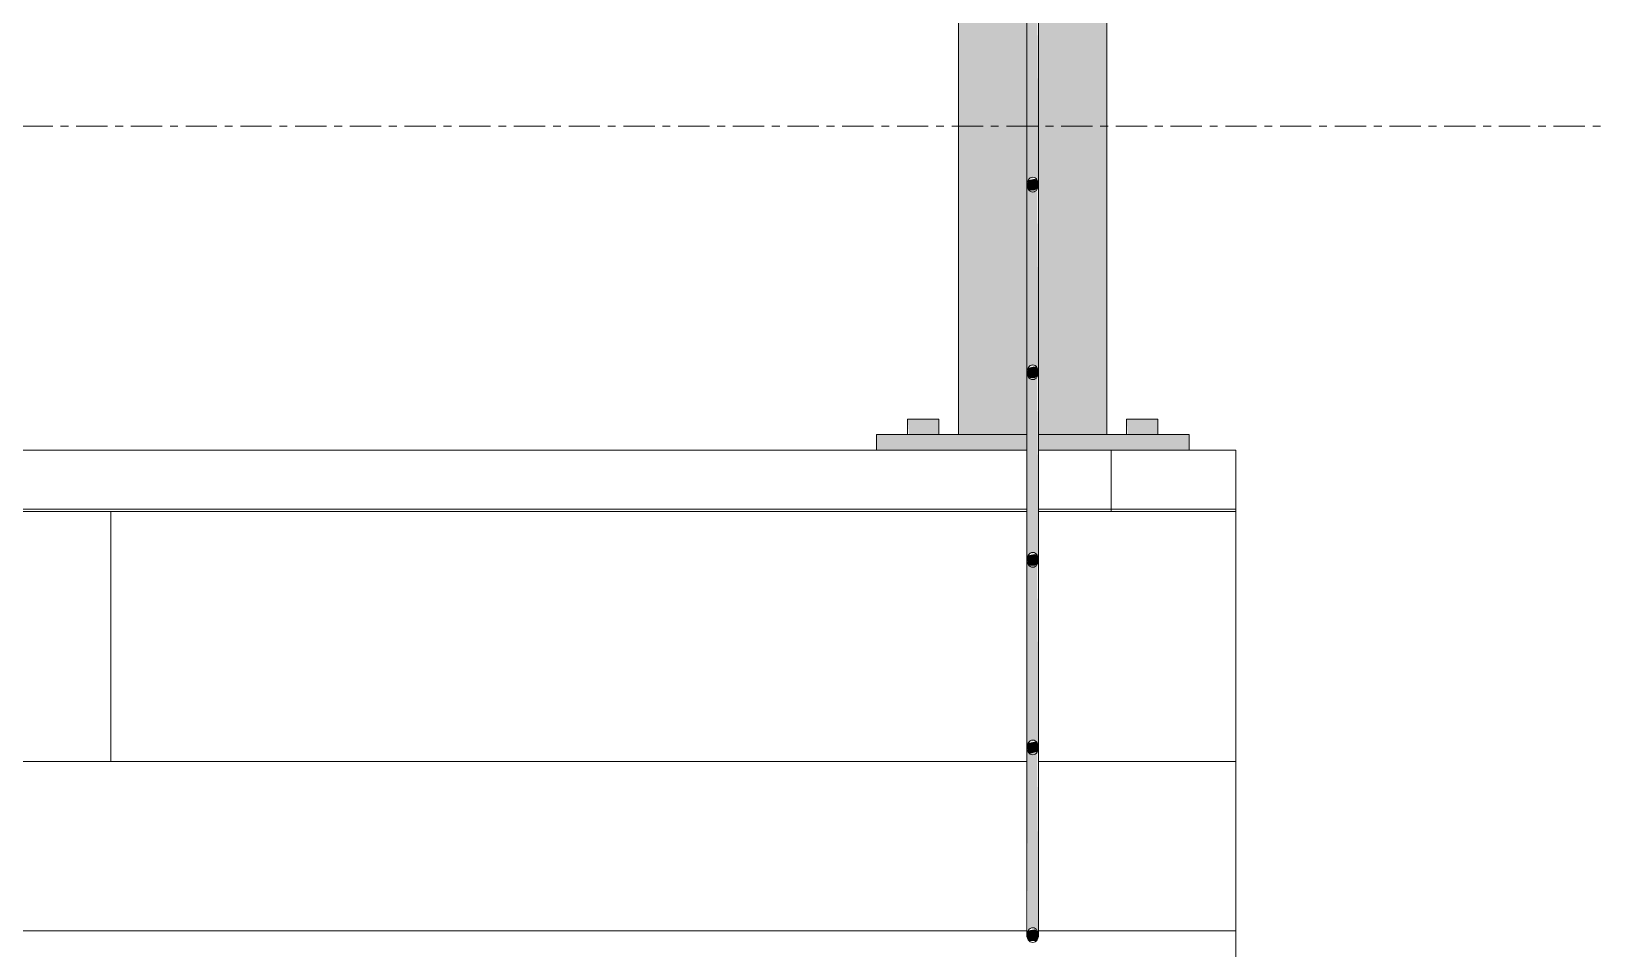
# Model space of a CAD drawing. Header units: inches. Extents: x -3210 to -1935, y -327 to 478.
# Drawn here: x -2405.7 to -2380.62, y 134.1 to 148.77 of the extents above; entities that cross this region are included whole.
import ezdxf

# ---------------------------------------------------------------- set-up
doc = ezdxf.new("R2010")
doc.units = ezdxf.units.IN
doc.header["$MEASUREMENT"] = 0
doc.linetypes.add('Grid Line 1_2_', pattern=[0.875, 0.5, -0.125, 0.125, -0.125])
for name, color, linetype, lineweight in [('A-FLOR-HRAL', 11, 'Continuous', 9), ('A-FLOR-LEVL-1', 51, 'Grid Line 1_2_', 9), ('S-STRS', 31, 'Continuous', 9)]:
    doc.layers.add(name, color=color, linetype=linetype, lineweight=lineweight)
pattern_1 = [(0, (-2452.434, 89.083), (0, 4), []), (90, (-2452.434, 89.083), (-8, 8), [4, -28]), (90, (-2436.434, 93.083), (-8, 8), [4, -28])]

# ---------------------------------------------------------------- blocks, each defined once
blk = doc.blocks.new('Railing - 2_ x 1_2_ 2-V20-BUILDING SECTION - NORTH_SOUTH - LOOKING EAST')
at = {"layer": 'A-FLOR-HRAL'}
h = blk.add_hatch(color=256, dxfattribs=at)
h.paths.add_polyline_path([(-2390.872, 142.317), (-2389.778, 142.317), (-2389.778, 172.585), (-2390.872, 172.585), (-2390.872, 144.443)], flags=0)
h.paths.add_polyline_path([(-2388.853, 142.317), (-2388.497, 142.317), (-2388.497, 172.585), (-2389.59, 172.585), (-2389.59, 142.317)], flags=0)
h.paths.add_polyline_path([(-2390.872, 189.783), (-2388.497, 189.783), (-2388.497, 189.847), (-2390.872, 189.847)], flags=0)
for points in [[(-2391.193, 142.317), (-2391.184, 142.317), (-2391.193, 142.567), (-2391.684, 142.567), (-2391.663, 142.317), (-2391.205, 142.317)], [(-2387.902, 142.317), (-2387.684, 142.317), (-2387.693, 142.567), (-2388.184, 142.567), (-2388.163, 142.317), (-2387.934, 142.317)]]:
    blk.add_hatch(color=256, dxfattribs=at).paths.add_polyline_path(points, flags=0)
h = blk.add_hatch(color=256, dxfattribs=at)
h.paths.add_polyline_path([(-2392.184, 142.067), (-2389.778, 142.067), (-2389.778, 142.317), (-2392.184, 142.317), (-2392.184, 142.089)], flags=0)
h.paths.add_polyline_path([(-2387.948, 142.067), (-2387.184, 142.067), (-2387.184, 142.317), (-2389.59, 142.317), (-2389.59, 142.067), (-2388.497, 142.067)], flags=0)
for p, q in [((-2390.872, 142.317), (-2390.872, 172.585)), ((-2388.497, 142.317), (-2388.497, 172.585)), ((-2391.684, 142.317), (-2391.684, 142.567)), ((-2391.184, 142.567), (-2391.684, 142.567)), ((-2391.184, 142.567), (-2391.184, 142.317)), ((-2388.184, 142.317), (-2388.184, 142.567)), ((-2387.684, 142.567), (-2388.184, 142.567)), ((-2387.684, 142.567), (-2387.684, 142.317)), ((-2389.776, 142.317), (-2392.184, 142.317)), ((-2392.184, 142.067), (-2392.184, 142.317)), ((-2387.184, 142.317), (-2389.593, 142.317)), ((-2387.184, 142.067), (-2387.184, 142.317))]:
    blk.add_line(p, q, dxfattribs=at)
blk = doc.blocks.new('Railing - Railing-1347549-BUILDING SECTION - NORTH_SOUTH - LOOKING EAST')
at = {"layer": 'A-FLOR-HRAL'}
h = blk.add_hatch(color=256, dxfattribs=at)
h.paths.add_polyline_path([(-2389.778, 146.315), (-2389.751, 146.397), (-2389.698, 146.431), (-2389.639, 146.418), (-2389.598, 146.359), (-2389.59, 146.407), (-2389.612, 149.24), (-2389.651, 149.222), (-2389.759, 149.244), (-2389.778, 149.263), (-2389.778, 146.341)], flags=0)
h.paths.add_polyline_path([(-2389.661, 149.407), (-2389.661, 149.429), (-2389.711, 149.427), (-2389.705, 149.407), (-2389.662, 149.407)], flags=0)
h = blk.add_hatch(color=256, dxfattribs=at)
h.paths.add_polyline_path([(-2389.778, 143.315), (-2389.751, 143.397), (-2389.698, 143.431), (-2389.641, 143.419), (-2389.598, 143.359), (-2389.59, 143.366), (-2389.612, 146.24), (-2389.651, 146.222), (-2389.759, 146.244), (-2389.778, 146.263), (-2389.778, 143.341)], flags=0)
h.paths.add_polyline_path([(-2389.702, 146.407), (-2389.661, 146.429), (-2389.708, 146.429), (-2389.705, 146.407)], flags=0)
for points in [[(-2389.67, 146.222), (-2389.61, 146.244), (-2389.592, 146.328), (-2389.618, 146.397), (-2389.652, 146.407), (-2389.759, 146.386), (-2389.777, 146.301), (-2389.751, 146.232), (-2389.717, 146.222), (-2389.673, 146.222)], [(-2389.651, 143.222), (-2389.61, 143.244), (-2389.592, 143.328), (-2389.618, 143.397), (-2389.652, 143.407), (-2389.759, 143.386), (-2389.777, 143.301), (-2389.751, 143.232), (-2389.717, 143.222), (-2389.66, 143.222)], [(-2389.644, 140.222), (-2389.61, 140.244), (-2389.59, 140.315), (-2389.618, 140.397), (-2389.649, 140.407), (-2389.759, 140.386), (-2389.778, 140.315), (-2389.751, 140.232), (-2389.72, 140.222), (-2389.646, 140.222)], [(-2389.708, 137.222), (-2389.61, 137.244), (-2389.59, 137.315), (-2389.618, 137.397), (-2389.646, 137.407), (-2389.759, 137.386), (-2389.778, 137.315), (-2389.751, 137.232), (-2389.722, 137.222)], [(-2389.626, 134.222), (-2389.593, 134.288), (-2389.603, 134.373), (-2389.644, 134.407), (-2389.758, 134.388), (-2389.778, 134.315), (-2389.758, 134.241), (-2389.743, 134.222)]]:
    blk.add_hatch(color=256, dxfattribs=at).paths.add_polyline_path(points, flags=0)
h = blk.add_hatch(color=256, dxfattribs=at)
h.paths.add_polyline_path([(-2389.778, 140.315), (-2389.751, 140.397), (-2389.698, 140.431), (-2389.642, 140.42), (-2389.598, 140.359), (-2389.59, 140.366), (-2389.612, 143.24), (-2389.651, 143.222), (-2389.759, 143.244), (-2389.778, 143.263), (-2389.778, 140.341)], flags=0)
h.paths.add_polyline_path([(-2389.667, 143.407), (-2389.66, 143.429), (-2389.708, 143.429), (-2389.705, 143.407), (-2389.67, 143.407)], flags=0)
h = blk.add_hatch(color=256, dxfattribs=at)
h.paths.add_polyline_path([(-2389.778, 137.315), (-2389.751, 137.397), (-2389.702, 137.431), (-2389.643, 137.421), (-2389.599, 137.362), (-2389.59, 137.388), (-2389.612, 140.24), (-2389.649, 140.222), (-2389.759, 140.244), (-2389.778, 140.263), (-2389.778, 137.341)], flags=0)
h.paths.add_polyline_path([(-2389.706, 140.407), (-2389.66, 140.429), (-2389.708, 140.429), (-2389.706, 140.407)], flags=0)
h = blk.add_hatch(color=256, dxfattribs=at)
h.paths.add_polyline_path([(-2389.59, 134.315), (-2389.612, 137.24), (-2389.646, 137.222), (-2389.759, 137.244), (-2389.778, 137.263), (-2389.758, 134.388), (-2389.705, 134.43), (-2389.644, 134.421), (-2389.6, 134.366), (-2389.593, 134.341)], flags=0)
h.paths.add_polyline_path([(-2389.706, 137.407), (-2389.66, 137.429), (-2389.708, 137.429), (-2389.708, 137.407)], flags=0)
for p, q in [((-2389.778, 149.315), (-2389.778, 146.315)), ((-2389.59, 146.315), (-2389.59, 149.315)), ((-2389.778, 146.315), (-2389.778, 143.315)), ((-2389.59, 143.315), (-2389.59, 146.315)), ((-2389.778, 143.315), (-2389.778, 140.315)), ((-2389.59, 140.315), (-2389.59, 143.315)), ((-2389.778, 140.315), (-2389.778, 137.315)), ((-2389.59, 137.315), (-2389.59, 140.315)), ((-2389.778, 137.315), (-2389.778, 134.315)), ((-2389.59, 134.315), (-2389.59, 137.315))]:
    blk.add_line(p, q, dxfattribs=at)
at = {"layer": 'A-FLOR-HRAL', "flags": 128}
for points in [[(-2389.59, 146.315), (-2389.593, 146.341), (-2389.6, 146.366), (-2389.611, 146.388), (-2389.626, 146.407), (-2389.644, 146.421), (-2389.663, 146.43), (-2389.684, 146.433), (-2389.705, 146.43), (-2389.725, 146.421), (-2389.743, 146.407), (-2389.758, 146.388), (-2389.769, 146.366), (-2389.776, 146.341), (-2389.778, 146.315)], [(-2389.778, 146.315), (-2389.776, 146.288), (-2389.769, 146.263), (-2389.758, 146.241), (-2389.743, 146.222), (-2389.725, 146.208), (-2389.705, 146.2), (-2389.684, 146.197), (-2389.663, 146.2), (-2389.644, 146.208), (-2389.626, 146.222), (-2389.611, 146.241), (-2389.6, 146.263), (-2389.593, 146.288), (-2389.59, 146.315)], [(-2389.59, 143.315), (-2389.593, 143.341), (-2389.6, 143.366), (-2389.611, 143.388), (-2389.626, 143.407), (-2389.644, 143.421), (-2389.663, 143.43), (-2389.684, 143.433), (-2389.705, 143.43), (-2389.725, 143.421), (-2389.743, 143.407), (-2389.758, 143.388), (-2389.769, 143.366), (-2389.776, 143.341), (-2389.778, 143.315)], [(-2389.778, 143.315), (-2389.776, 143.288), (-2389.769, 143.263), (-2389.758, 143.241), (-2389.743, 143.222), (-2389.725, 143.208), (-2389.705, 143.2), (-2389.684, 143.197), (-2389.663, 143.2), (-2389.644, 143.208), (-2389.626, 143.222), (-2389.611, 143.241), (-2389.6, 143.263), (-2389.593, 143.288), (-2389.59, 143.315)], [(-2389.59, 140.315), (-2389.593, 140.341), (-2389.6, 140.366), (-2389.611, 140.388), (-2389.626, 140.407), (-2389.644, 140.421), (-2389.663, 140.43), (-2389.684, 140.433), (-2389.705, 140.43), (-2389.725, 140.421), (-2389.743, 140.407), (-2389.758, 140.388), (-2389.769, 140.366), (-2389.776, 140.341), (-2389.778, 140.315)], [(-2389.778, 140.315), (-2389.776, 140.288), (-2389.769, 140.263), (-2389.758, 140.241), (-2389.743, 140.222), (-2389.725, 140.208), (-2389.705, 140.2), (-2389.684, 140.197), (-2389.663, 140.2), (-2389.644, 140.208), (-2389.626, 140.222), (-2389.611, 140.241), (-2389.6, 140.263), (-2389.593, 140.288), (-2389.59, 140.315)], [(-2389.59, 137.315), (-2389.593, 137.341), (-2389.6, 137.366), (-2389.611, 137.388), (-2389.626, 137.407), (-2389.644, 137.421), (-2389.663, 137.43), (-2389.684, 137.433), (-2389.705, 137.43), (-2389.725, 137.421), (-2389.743, 137.407), (-2389.758, 137.388), (-2389.769, 137.366), (-2389.776, 137.341), (-2389.778, 137.315)], [(-2389.778, 137.315), (-2389.776, 137.288), (-2389.769, 137.263), (-2389.758, 137.241), (-2389.743, 137.222), (-2389.725, 137.208), (-2389.705, 137.2), (-2389.684, 137.197), (-2389.663, 137.2), (-2389.644, 137.208), (-2389.626, 137.222), (-2389.611, 137.241), (-2389.6, 137.263), (-2389.593, 137.288), (-2389.59, 137.315)], [(-2389.59, 134.315), (-2389.593, 134.341), (-2389.6, 134.366), (-2389.611, 134.388), (-2389.626, 134.407), (-2389.644, 134.421), (-2389.663, 134.43), (-2389.684, 134.433), (-2389.705, 134.43), (-2389.725, 134.421), (-2389.743, 134.407), (-2389.758, 134.388), (-2389.769, 134.366), (-2389.776, 134.341), (-2389.778, 134.315)], [(-2389.778, 134.315), (-2389.776, 134.288), (-2389.769, 134.263), (-2389.758, 134.241), (-2389.743, 134.222), (-2389.725, 134.208), (-2389.705, 134.2), (-2389.684, 134.197), (-2389.663, 134.2), (-2389.644, 134.208), (-2389.626, 134.222), (-2389.611, 134.241), (-2389.6, 134.263), (-2389.593, 134.288), (-2389.59, 134.315)]]:
    blk.add_lwpolyline(points, dxfattribs=at)
blk.add_blockref('Railing - 2_ x 1_2_ 2-V20-BUILDING SECTION - NORTH_SOUTH - LOOKING EAST', (0, 0))

msp = doc.modelspace()

# ---------------------------------------------------------------- hatches: boundary and pattern name
at = {"layer": 'S-STRS'}
h = msp.add_hatch(dxfattribs=at)
h.set_pattern_fill('FP_10', color=256, style=0, pattern_type=2)
h.set_pattern_definition(pattern_1)
h.paths.add_polyline_path([(-2387.94767, 141.12526), (-2386.43423, 141.12526), (-2386.43423, 142.06667), (-2389.59048, 142.06667), (-2389.59048, 141.12526), (-2388.49673, 141.12526)], flags=0)
h.paths.add_polyline_path([(-2425.52798, 141.12526), (-2425.52798, 142.06667), (-2425.64918, 142.06667), (-2425.64918, 141.12526)], flags=0)
h.paths.add_polyline_path([(-2425.34048, 141.12526), (-2389.77798, 141.12526), (-2389.77798, 142.06667), (-2425.34048, 142.06667)], flags=0)
h = msp.add_hatch(dxfattribs=at)
h.set_pattern_fill('FP_10', color=256, style=0, pattern_type=2)
h.set_pattern_definition(pattern_1)
h.paths.add_polyline_path([(-2419.73062, 134.38333), (-2389.77798, 134.38333), (-2389.77798, 141.12526), (-2425.34048, 141.12526), (-2425.34048, 134.38333), (-2424.27105, 134.38333)], flags=0)
h.paths.add_polyline_path([(-2425.52798, 134.38333), (-2425.52798, 141.12526), (-2425.64918, 141.12526), (-2425.64918, 134.38333)], flags=0)
h.paths.add_polyline_path([(-2389.59048, 134.38333), (-2386.43423, 134.38333), (-2386.43423, 141.12526), (-2389.59048, 141.12526), (-2389.59048, 135.02606)], flags=0)
h.paths.add_polyline_path([(-2389.74268, 134.40722), (-2389.65997, 134.42855), (-2389.70849, 134.42855), (-2389.7311, 134.41639)], flags=0)
h.paths.add_polyline_path([(-2425.41337, 134.40722), (-2425.40997, 134.42855), (-2425.45849, 134.42855), (-2425.45509, 134.40722), (-2425.43423, 134.40722)], flags=0)
h = msp.add_hatch(dxfattribs=at)
h.set_pattern_fill('FP_10', color=256, style=0, pattern_type=2)
h.set_pattern_definition(pattern_1)
h.paths.add_polyline_path([(-2425.64918, 133.44193), (-2386.43423, 133.44193), (-2386.43423, 134.38333), (-2389.59048, 134.38333), (-2389.61093, 134.24107), (-2389.62578, 134.22235), (-2389.75753, 134.24107), (-2389.77798, 134.31479), (-2389.77798, 134.38333), (-2425.34048, 134.38333), (-2425.36093, 134.24107), (-2425.37578, 134.22235), (-2425.50753, 134.24107), (-2425.52798, 134.31479), (-2425.52798, 134.38333), (-2425.64918, 134.38333), (-2425.64918, 134)], flags=0)

# ---------------------------------------------------------------- linework, layer by layer
at = {"layer": 'A-FLOR-LEVL-1'}
msp.add_line((-1935.47917, 147.25), (-3194.57025, 147.25), dxfattribs=at)
at = {"layer": 'S-STRS'}
for p, q in [((-2425.34291, 142.06667), (-2389.77555, 142.06667)), ((-2389.59291, 142.06667), (-2386.43423, 142.06667)), ((-2386.43423, 142.06667), (-2386.43423, 141.12526)), ((-2425.34287, 141.12526), (-2389.77559, 141.12526)), ((-2389.59287, 141.12526), (-2386.43423, 141.12526)), ((-2386.43423, 141.12526), (-2386.43423, 134.38333)), ((-2425.34283, 134.38333), (-2389.77563, 134.38333)), ((-2389.59283, 134.38333), (-2386.43423, 134.38333)), ((-2386.43423, 134.38333), (-2386.43423, 133.44193))]:
    msp.add_line(p, q, dxfattribs=at)

# ---------------------------------------------------------------- block references
at = {"layer": 'A-FLOR-HRAL'}
msp.add_blockref('Railing - Railing-1347549-BUILDING SECTION - NORTH_SOUTH - LOOKING EAST', (0, 0), dxfattribs=at)

doc.saveas('drawing.dxf')
